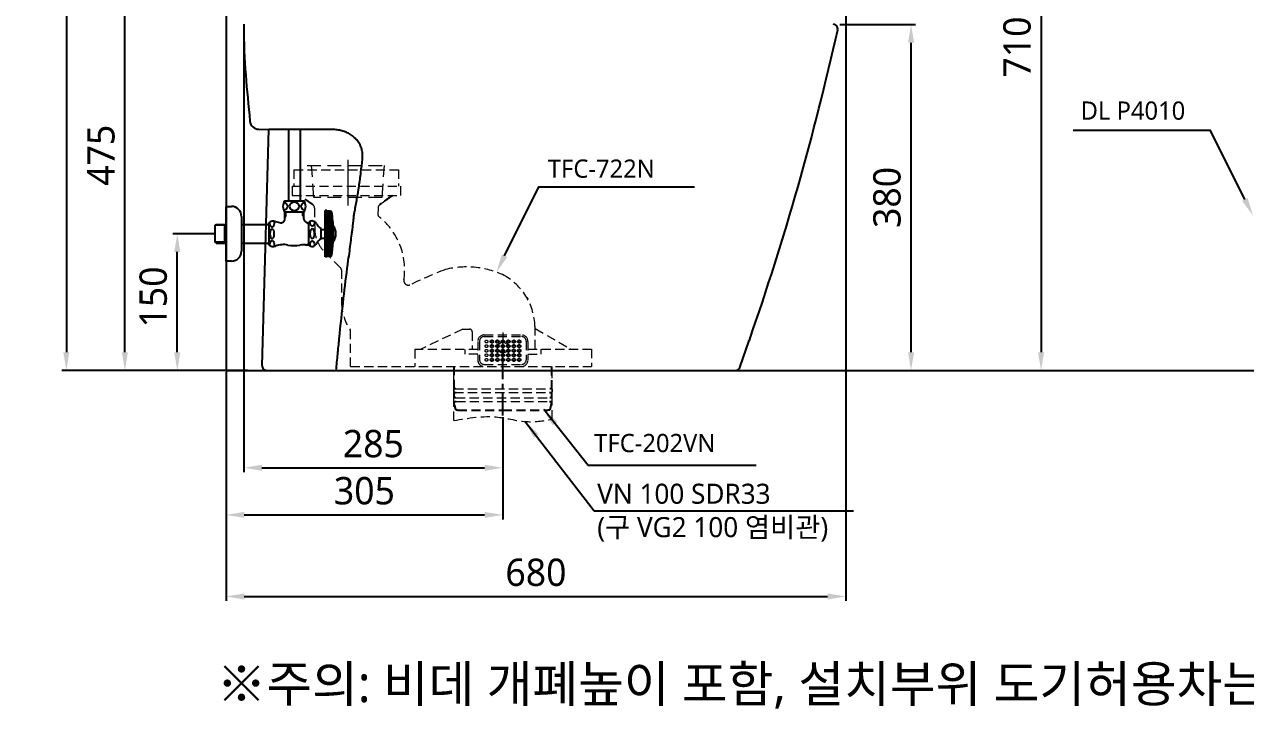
# Model space of a CAD drawing. Extents: x 3571 to 9666, y -561 to 1991.
# Drawn here: x 6809 to 8150, y -561 to 190 of the extents above; entities that cross this region are included whole.
import ezdxf

# ---------------------------------------------------------------- set-up
doc = ezdxf.new("R2010")
doc.units = 0
doc.header["$LTSCALE"] = 20
doc.header["$MEASUREMENT"] = 0
doc.linetypes.add('CENTER', pattern=[2, 1.25, -0.25, 0.25, -0.25])
doc.linetypes.add('HIDDEN', pattern=[0.375, 0.25, -0.125])
doc.layers.get('0').update_dxf_attribs({"linetype": 'CONTINUOUS'})
doc.layers.get('DEFPOINTS').update_dxf_attribs({"linetype": 'CONTINUOUS'})
for name, color, linetype in [('00_COMPONENTS', 7, 'CONTINUOUS'), ('1', 7, 'CONTINUOUS'), ('2', 2, 'CONTINUOUS'), ('3', 3, 'CONTINUOUS'), ('4', 4, 'CONTINUOUS'), ('6', 6, 'CONTINUOUS'), ('CEN', 1, 'CENTER')]:
    doc.layers.add(name, color=color, linetype=linetype)
doc.styles.add('GHS', font='romans', dxfattribs={"bigfont": 'ghs'})
doc.styles.add('ROMANS', font='NanumGothic.ttf', dxfattribs={"height": 10.144927})
doc.styles.get("Standard").update_dxf_attribs({"font": 'NanumGothic.ttf'})
doc.dimstyles.get("Standard").update_dxf_attribs({"dimtxt": 2.7, "dimasz": 2.5, "dimexe": 1.5, "dimexo": 1.5, "dimgap": 1.5, "dimtad": 1, "dimdec": 0, "dimlfac": 10, "dimzin": 0, "dimdsep": 46, "dimtxsty": 'Standard', "dimcen": 0, "dimclrt": 2, "dimadec": 0, "dimazin": 0, "dimtfac": 1, "dimtdec": 0, "dimtmove": 0, "dimatfit": 3, "dimfxl": 0, "dimtolj": 1, "dimtzin": 0, "dimarcsym": 0})

# ---------------------------------------------------------------- blocks, each defined once
blk = doc.blocks.new('*D22')
at = {"color": 3, "lineweight": -2}
for p, q in [((7861.9, 520.4), (7930.2, 520.4)), ((7925.2, 500.4), (7925.2, -169.6)), ((7904.8, -189.6), (7930.2, -189.6))]:
    blk.add_line(p, q, dxfattribs=at)
at = {"color": 3}
for points in [[(7921.9, 500.4), (7928.6, 500.4), (7925.2, 520.4)], [(7921.9, -169.6), (7928.6, -169.6), (7925.2, -189.6)]]:
    blk.add_solid(points, dxfattribs=at)
at = {"layer": 'DEFPOINTS', "color": 0}
for p in [(7860.4, 520.4), (7903.3, -189.6), (7925.2, -189.6)]:
    blk.add_point(p, dxfattribs=at)
at = {"color": 2, "insert": (7899, 165.4), "char_height": 30, "attachment_point": 5, "rotation": 90}
blk.add_mtext('\\A1;710', dxfattribs=at)
blk = doc.blocks.new('*D24')
at = {"color": 3, "lineweight": -2}
for p, q in [((7017.1, -39.6), (6972, -39.6)), ((6977, -169.6), (6977, -59.6)), ((7029, -189.6), (6972, -189.6))]:
    blk.add_line(p, q, dxfattribs=at)
at = {"color": 3}
for points in [[(6973.6, -59.6), (6980.3, -59.6), (6977, -39.6)], [(6973.6, -169.6), (6980.3, -169.6), (6977, -189.6)]]:
    blk.add_solid(points, dxfattribs=at)
at = {"layer": 'DEFPOINTS', "color": 0}
for p in [(6977, -39.6), (7018.6, -39.6), (7030.5, -189.6)]:
    blk.add_point(p, dxfattribs=at)
at = {"color": 2, "insert": (6950.7, -109), "char_height": 30, "attachment_point": 5, "rotation": 90}
blk.add_mtext('\\A1;150', dxfattribs=at)
blk = doc.blocks.new('*D16')
at = {"color": 3, "lineweight": -2}
for p, q in [((7704.3, 190.1), (7787.5, 190.1)), ((7782.5, -169.6), (7782.5, 170.1)), ((7648, -189.6), (7787.5, -189.6))]:
    blk.add_line(p, q, dxfattribs=at)
at = {"color": 3}
for points in [[(7779.2, 170.1), (7785.9, 170.1), (7782.5, 190.1)], [(7779.2, -169.6), (7785.9, -169.6), (7782.5, -189.6)]]:
    blk.add_solid(points, dxfattribs=at)
at = {"layer": 'DEFPOINTS', "color": 0}
for p in [(7702.8, 190.1), (7782.5, 190.1), (7646.5, -189.6)]:
    blk.add_point(p, dxfattribs=at)
at = {"color": 2, "insert": (7756.2, 0.3), "char_height": 30, "attachment_point": 5, "rotation": 90}
blk.add_mtext('\\A1;380', dxfattribs=at)
blk = doc.blocks.new('*D17')
at = {"color": 3, "lineweight": -2}
for p, q in [((7049.9, 188.9), (7049.9, -301.5)), ((7334.4, -240.8), (7334.4, -301.5)), ((7069.9, -296.5), (7314.4, -296.5))]:
    blk.add_line(p, q, dxfattribs=at)
at = {"color": 3}
for points in [[(7069.9, -293.2), (7069.9, -299.8), (7049.9, -296.5)], [(7314.4, -293.2), (7314.4, -299.8), (7334.4, -296.5)]]:
    blk.add_solid(points, dxfattribs=at)
at = {"layer": 'DEFPOINTS', "color": 0}
for p in [(7049.9, 190.4), (7334.4, -239.3, 0), (7334.4, -296.5)]:
    blk.add_point(p, dxfattribs=at)
at = {"color": 2, "insert": (7192.2, -270.2), "char_height": 30, "attachment_point": 5}
blk.add_mtext('\\A1;285', dxfattribs=at)
blk = doc.blocks.new('*D18')
at = {"color": 3, "lineweight": -2}
for p, q in [((7211.5, 282.8), (6914.5, 282.8)), ((6919.5, -169.6), (6919.5, 262.8)), ((7054, -189.6), (6914.5, -189.6))]:
    blk.add_line(p, q, dxfattribs=at)
at = {"color": 3}
for points in [[(6916.1, 262.8), (6922.8, 262.8), (6919.5, 282.8)], [(6916.1, -169.6), (6922.8, -169.6), (6919.5, -189.6)]]:
    blk.add_solid(points, dxfattribs=at)
at = {"layer": 'DEFPOINTS', "color": 0}
for p in [(6919.5, 282.8), (7213, 282.8), (7055.5, -189.6)]:
    blk.add_point(p, dxfattribs=at)
at = {"color": 2, "insert": (6893.3, 46.6), "char_height": 30, "attachment_point": 5, "rotation": 90}
blk.add_mtext('\\A1;475', dxfattribs=at)
blk = doc.blocks.new('*D19')
at = {"color": 3, "lineweight": -2}
for p, q in [((7030.5, -191.1), (7030.5, -353.3)), ((7334.4, -240.8), (7334.4, -353.3)), ((7050.5, -348.3), (7314.4, -348.3))]:
    blk.add_line(p, q, dxfattribs=at)
at = {"color": 3}
for points in [[(7050.5, -345), (7050.5, -351.6), (7030.5, -348.3)], [(7314.4, -345), (7314.4, -351.6), (7334.4, -348.3)]]:
    blk.add_solid(points, dxfattribs=at)
at = {"layer": 'DEFPOINTS', "color": 0}
for p in [(7030.5, -189.6), (7334.4, -239.3, 0), (7334.4, -348.3)]:
    blk.add_point(p, dxfattribs=at)
at = {"color": 2, "insert": (7182.4, -321.9), "char_height": 30, "attachment_point": 5}
blk.add_mtext('\\A1;305', dxfattribs=at)
blk = doc.blocks.new('*D20')
at = {"color": 3, "lineweight": -2}
for p, q in [((7710.9, 227.6), (7710.9, -442.8)), ((7030.5, -191.1), (7030.5, -442.8)), ((7050.5, -437.8), (7690.9, -437.8))]:
    blk.add_line(p, q, dxfattribs=at)
at = {"color": 3}
for points in [[(7050.5, -434.5), (7050.5, -441.2), (7030.5, -437.8)], [(7690.9, -434.5), (7690.9, -441.2), (7710.9, -437.8)]]:
    blk.add_solid(points, dxfattribs=at)
at = {"layer": 'DEFPOINTS', "color": 0}
for p in [(7710.9, 229.1), (7030.5, -189.6), (7710.9, -437.8)]:
    blk.add_point(p, dxfattribs=at)
at = {"color": 2, "insert": (7370.7, -411.5), "char_height": 30, "attachment_point": 5}
blk.add_mtext('\\A1;680', dxfattribs=at)
blk = doc.blocks.new('*D25')
at = {"color": 3, "lineweight": -2}
for p, q in [((7095.4, 758.8), (6850.2, 758.8)), ((6855.2, 738.8), (6855.2, -169.6)), ((7029, -189.6), (6850.2, -189.6))]:
    blk.add_line(p, q, dxfattribs=at)
at = {"color": 3}
for points in [[(6851.8, 738.8), (6858.5, 738.8), (6855.2, 758.8)], [(6851.8, -169.6), (6858.5, -169.6), (6855.2, -189.6)]]:
    blk.add_solid(points, dxfattribs=at)
at = {"layer": 'DEFPOINTS', "color": 0}
for p in [(7096.9, 758.8), (6855.2, -189.6), (7030.5, -189.6)]:
    blk.add_point(p, dxfattribs=at)
at = {"color": 2, "insert": (6828.8, 284.6), "char_height": 30, "attachment_point": 5, "rotation": 90}
blk.add_mtext('\\A1;950', dxfattribs=at)

msp = doc.modelspace()

# ---------------------------------------------------------------- linework, layer by layer
for p, q in [((7066.6, 75.1), (7077.6, 75)), ((7070.1, -184.4), (7077.6, 75)), ((7594.4, -186.3), (7604.9, -156.7)), ((7069.7, -189.6), (7069.9, -189.6)), ((7075.1, -189.6), (7589.7, -189.6))]:
    msp.add_line(p, q)
at = {"color": 2, "linetype": 'HIDDEN', "lineweight": 0, "ltscale": 2}
for p, q in [((7105, 30.6, 0), (7220, 30.6, 0)), ((7105, 30.6, 0), (7105, 12.6, 0)), ((7220, 30.6, 0), (7220, 12.6, 0)), ((7103, 12.6, 0), (7222, 12.6, 0)), ((7103, 12.6, 0), (7103, 2.6, 0)), ((7103, 2.6, 0), (7222, 2.6, 0)), ((7125.6, -7.4, 0), (7111.8, 2.6, 0)), ((7199.4, -7.5, 0), (7213.3, 2.6, 0)), ((7222, 12.6, 0), (7222, 2.6, 0)), ((7127.7, -11.5, 0), (7127.8, -34.7, 0)), ((7197.4, -11.5, 0), (7197.3, -18.5, 0)), ((7138.4, -59.3, 0), (7156.3, -77.1, 0)), ((7157.2, -79.2, 0), (7157.3, -115.7, 0)), ((7167.3, -185.3, 0), (7167.3, -146.8, 0)), ((7290.4, -144.3, 0), (7243.7, -166.7, 0)), ((7290.4, -144.3, 0), (7297.8, -144.3, 0)), ((7300.8, -147.3, 0), (7300.8, -166.7, 0)), ((7369.7, -166.2, 0), (7369.7, -141, 0)), ((7369.9, -143.6, 0), (7408.2, -165.8, 0)), ((7306.9, -157.7, 0), (7306.9, -178.3, 0)), ((7308.9, -157.5, 0), (7308.9, -178, 0)), ((7313.9, -150.7, 0), (7354.9, -150.7, 0)), ((7313.9, -152.5, 0), (7354.9, -152.5, 0)), ((7359.9, -157.5, 0), (7359.9, -178, 0)), ((7361.9, -157.7, 0), (7361.9, -178.3, 0)), ((7306.9, -166.7, 0), (7237.6, -166.7, 0)), ((7237.6, -166.7, 0), (7237.6, -185.3, 0)), ((7292.7, -166.7, 0), (7292.7, -171.8, 0)), ((7306.9, -171.8, 0), (7292.7, -171.8, 0)), ((7361.9, -166.2, 0), (7431.8, -166.2, 0)), ((7361.9, -171.8, 0), (7376.3, -171.8, 0)), ((7376.3, -171.8, 0), (7376.3, -166.2, 0)), ((7431.8, -166.2, 0), (7431.8, -185.3, 0)), ((7167.3, -185.3, 0), (7431.8, -185.3, 0)), ((7313.9, -183, 0), (7354.9, -183, 0)), ((7280.4, -210.3, 0), (7280.4, -213.3, 0)), ((7281.1, -209.8, 0), (7280.9, -209.8, 0)), ((7281.1, -213.8, 0), (7280.9, -213.8, 0)), ((7281.1, -209.8, 0), (7387.9, -209.8, 0)), ((7281.1, -213.8, 0), (7387.9, -213.8, 0)), ((7388.4, -210.3, 0), (7388.4, -213.3, 0)), ((7282.9, -219.8, 0), (7385.9, -219.8, 0)), ((7283.2, -223.8, 0), (7385.6, -223.8, 0))]:
    msp.add_line(p, q, dxfattribs=at)
at = {"color": 3, "linetype": 'HIDDEN', "lineweight": 0, "ltscale": 2}
for p, q in [((7280.4, -244.7, 0), (7280.4, -185.3, 0)), ((7388.4, -243.2, 0), (7388.4, -185.3, 0))]:
    msp.add_line(p, q, dxfattribs=at)
at = {"color": 2, "linetype": 'HIDDEN', "ltscale": 2}
for p, q in [((7281.1, -209.8, 0), (7281, -185.3, 0)), ((7387.8, -185.3, 0), (7387.7, -209.8, 0)), ((7281.1, -213.8, 0), (7283.2, -213.8, 0)), ((7281.1, -219.8, 0), (7281.1, -213.8, 0)), ((7385.6, -213.8, 0), (7387.7, -213.8, 0)), ((7387.7, -209.8, 0), (7385.9, -209.8, 0)), ((7387.7, -213.8, 0), (7387.7, -219.8, 0)), ((7282.9, -219.8, 0), (7280.9, -219.8, 0)), ((7280.9, -223.8, 0), (7283.2, -223.8, 0)), ((7281.1, -226.3, 0), (7281.1, -223.8, 0)), ((7283, -233.3, 0), (7281.1, -226.3, 0)), ((7385.6, -223.8, 0), (7387.9, -223.8, 0)), ((7387.6, -226.3, 0), (7385.8, -233.3, 0)), ((7387.9, -219.8, 0), (7385.9, -219.8, 0)), ((7387.7, -223.8, 0), (7387.6, -226.3, 0)), ((7285, -233.3, 0), (7283, -233.3, 0)), ((7285, -233.3, 0), (7334.4, -233.3, 0)), ((7334.4, -233.3, 0), (7383.8, -233.3, 0)), ((7385.8, -233.3, 0), (7383.8, -233.3, 0))]:
    msp.add_line(p, q, dxfattribs=at)
at = {"linetype": 'HIDDEN', "ltscale": 2}
msp.add_line((7282.9, -209.8, 0), (7281.1, -209.8, 0), dxfattribs=at)
at = {"color": 2, "linetype": 'HIDDEN', "lineweight": 0, "ltscale": 2}
for centre in [(7316.4, -158, 0), (7316.4, -163, 0), (7316.4, -168, 0), (7316.4, -173, 0), (7316.4, -178, 0)]:
    msp.add_circle(centre, 1.5, dxfattribs=at)
for centre, radius, start, end in [((7697, 185.4), 5, 347.4553, 90), ((4723.4, 847.1), 3051.4, 340.7949, 347.4553), ((7066.7, 85.1), 9.99, 186.5384, 269.3634), ((7075.1, -184.6), 5, 178.3314, 270), ((7589.7, -184.6), 5, 270, 340.4669)]:
    msp.add_arc(centre, radius, start, end)
for centre, radius, start, end in [((7122.7, -11.5, 0), 5, 0.0447, 54.1067), ((7202.4, -11.5, 0), 5, 125.8861, 179.7556), ((7200.3, -18.5, 0), 3, 179.7556, 231.4151), ((7151.8, -79.3, 0), 74.8, 351.5468, 51.4151), ((7164.2, -33.5, 0), 36.4, 181.8849, 225.0733), ((7154.2, -79.2, 0), 3, 0.0895, 45.2408), ((7402.3, -434.4, 0), 378.8, 110.2437, 116.5549), ((7294.5, -172.3, 0), 96.3, 63.2809, 103.9725), ((7230.7, -91, 0), 5, 171.5468, 296.5549), ((7302.7, -143.5, 0), 67, 2.0828, 58.4605), ((7215.3, -113.2, 0), 58.1, 182.4762, 213.3534), ((7164.3, -146.8, 0), 3, 0, 33.3534), ((7297.8, -147.3, 0), 3, 0, 90), ((7313.9, -157.7, 0), 7, 90, 180), ((7313.9, -157.5, 0), 5, 90, 180), ((7354.9, -157.7, 0), 7, 360, 90), ((7354.9, -157.5, 0), 5, 0, 90), ((7409.7, -163.2, 0), 3, 239.7939, 270), ((7313.9, -178.3, 0), 7, 179.7381, 270), ((7313.9, -178, 0), 5, 180, 270), ((7354.9, -178, 0), 5, 270, 0), ((7354.9, -178.3, 0), 7, 270, 0), ((7280.9, -210.3, 0), 0.5, 90, 180), ((7280.9, -213.3, 0), 0.5, 180, 270), ((7387.9, -210.3, 0), 0.5, 0, 90), ((7387.9, -213.3, 0), 0.5, 270, 360), ((7280.9, -220.3, 0), 0.5, 90, 180), ((7280.9, -223.3, 0), 0.5, 180, 270), ((7387.9, -220.3, 0), 0.5, 0, 90), ((7387.9, -223.3, 0), 0.5, 270, 0)]:
    msp.add_arc(centre, radius, start, end, dxfattribs=at)
at = {"color": 3, "linetype": 'HIDDEN', "lineweight": 0, "ltscale": 2}
msp.add_spline([(7280.4, -244.7, 0), (7328.7, -240.9, 0), (7362, -245.9, 0), (7388.4, -243.2, 0)], degree=3, dxfattribs=at)
at = {"layer": '00_COMPONENTS', "color": 7, "linetype": 'HIDDEN', "lineweight": 0, "ltscale": 3}
for p, q in [((7126.9, 0.4), (7124.4, 35.4, 0)), ((7201.9, 0.4), (7204.4, 35.4, 0))]:
    msp.add_line(p, q, dxfattribs=at)
at = {"layer": '00_COMPONENTS', "color": 1, "linetype": 'CENTER', "lineweight": 0, "ltscale": 2}
msp.add_line((7334.4, -148.1), (7334.4, -181.1), dxfattribs=at)
at = {"layer": '1', "color": 252, "linetype": 'HIDDEN', "ltscale": 2}
for q in [(7111.7, 2.6, 0), (7112.4, 2.1, 0), (7112.4, 2.1, 0), (7112.4, 2.1, 0)]:
    msp.add_line((7125.6, -7.4, 0), q, dxfattribs=at)
at = {"layer": '1', "color": 2, "linetype": 'HIDDEN', "ltscale": 2}
for centre in [(7322.4, -158, 0), (7322.4, -158, 0), (7328.4, -158, 0), (7328.4, -158, 0), (7334.4, -158, 0), (7340.4, -158, 0), (7340.4, -158, 0), (7346.4, -158, 0), (7346.4, -158, 0), (7352.4, -158, 0), (7352.4, -158, 0), (7322.4, -163, 0), (7322.4, -163, 0), (7322.4, -168, 0), (7322.4, -168, 0), (7322.4, -173, 0), (7322.4, -173, 0), (7328.4, -163, 0), (7328.4, -163, 0), (7328.4, -168, 0), (7328.4, -168, 0), (7328.4, -173, 0), (7328.4, -173, 0), (7334.4, -163, 0), (7334.4, -168, 0), (7334.4, -173, 0), (7340.4, -163, 0), (7340.4, -163, 0), (7340.4, -168, 0), (7340.4, -168, 0), (7340.4, -173, 0), (7340.4, -173, 0), (7346.4, -163, 0), (7346.4, -163, 0), (7346.4, -168, 0), (7346.4, -168, 0), (7346.4, -173, 0), (7346.4, -173, 0), (7352.4, -163, 0), (7352.4, -163, 0), (7352.4, -168, 0), (7352.4, -168, 0), (7352.4, -173, 0), (7352.4, -173, 0), (7322.4, -178, 0), (7322.4, -178, 0), (7328.4, -178, 0), (7328.4, -178, 0), (7334.4, -178, 0), (7334.4, -178, 0), (7340.4, -178, 0), (7340.4, -178, 0), (7346.4, -178, 0), (7346.4, -178, 0), (7352.4, -178, 0), (7352.4, -178, 0)]:
    msp.add_circle(centre, 1.5, dxfattribs=at)
at = {"layer": '1', "color": 252, "linetype": 'HIDDEN', "ltscale": 2}
for centre in [(7334.4, -158, 0), (7334.4, -163, 0), (7334.4, -168, 0), (7334.4, -173, 0)]:
    msp.add_circle(centre, 1.5, dxfattribs=at)
at = {"layer": '1', "color": 7, "linetype": 'Continuous'}
msp.add_open_spline([(7049.9, 190.4), (7050.1, 148.7), (7053.3, 119.3), (7056.8, 84)], degree=3, dxfattribs=at)
for points, knots in [([(7146.3, 74.9), (7144.3, 74.9), (7140.3, 74.9), (7134.4, 74.9), (7128.7, 74.9), (7123.2, 74.9), (7117.8, 74.9), (7112.7, 74.9), (7107.7, 74.9), (7102.9, 74.9), (7098.4, 74.9), (7094.1, 74.9), (7090.1, 74.9), (7086.4, 74.9), (7082.9, 75), (7080, 75), (7078.3, 75), (7077.6, 75)], [0, 0, 0, 0, 0.0629533, 0.1253625, 0.1872256, 0.2485506, 0.3093512, 0.3696294, 0.4294112, 0.488686, 0.5473821, 0.6055918, 0.6633288, 0.7205901, 0.7773742, 0.8336937, 0.8721122, 0.8721122, 0.8721122, 0.8721122]), ([(7179.1, 54.4), (7178.8, 55.2), (7178.2, 56.9), (7177, 59.2), (7175.6, 61.4), (7173.4, 64.2), (7170.3, 67.2), (7166, 70.2), (7161.3, 72.4), (7156.4, 73.9), (7151.3, 74.8), (7148, 74.9), (7146.3, 74.9)], [0, 0, 0, 0, 0.062411, 0.125525, 0.18848, 0.251028, 0.375922, 0.500798, 0.623376, 0.750231, 0.873068, 1, 1, 1, 1]), ([(7180.2, 42.4), (7180.3, 43.3), (7180.4, 44.9), (7180.4, 47.3), (7180.2, 49.7), (7179.8, 52.1), (7179.3, 53.6), (7179.1, 54.4)], [0, 0, 0, 0, 0.200815, 0.399483, 0.597741, 0.797342, 1, 1, 1, 1]), ([(7151.4, -189.6), (7152, -183.7), (7153.1, -172.1), (7155.7, -145.7), (7159.2, -112.7), (7162.6, -85.3), (7164.1, -72.3), (7164.3, -71), (7165.1, -66.3), (7166.3, -58.8), (7167.4, -49.2), (7168.4, -41.5), (7169.3, -35.3), (7169.9, -29.9), (7170.5, -24.3), (7171, -19.8), (7171.3, -17), (7171.6, -15.7), (7172.6, -10.6), (7174.3, -1.1), (7176.6, 13.1), (7178.6, 27.6), (7179.7, 37.6), (7180.2, 42.4)], [0, 0, 0, 0, 0.075788, 0.148193, 0.338779, 0.500005, 0.501641, 0.50599, 0.517492, 0.562449, 0.603915, 0.641493, 0.661715, 0.68498, 0.711099, 0.734236, 0.743579, 0.747043, 0.750821, 0.811024, 0.870741, 0.937083, 1, 1, 1, 1])]:
    msp.add_open_spline(points, degree=3, knots=knots, dxfattribs=at)
at = {"layer": '1', "color": 252, "linetype": 'HIDDEN', "ltscale": 2}
for points, degree in [([(7212.7, 2.1, 0), (7199.5, -7.4, 0)], 1), ([(7212.7, 2.1, 0), (7208.3, -1.1, 0), (7203.9, -4.3, 0), (7199.5, -7.4, 0)], 3), ([(7212.7, 2.1, 0), (7199.5, -7.4, 0)], 1), ([(7212.7, 2.1, 0), (7208.3, -1.1, 0), (7203.9, -4.3, 0), (7199.5, -7.4, 0)], 3), ([(7360.4, -109.3, 0), (7360.7, -109.9, 0), (7361.1, -110.4, 0), (7361.4, -111, 0)], 3), ([(7360.4, -109.3, 0), (7360.7, -109.9, 0), (7361.1, -110.4, 0), (7361.4, -111, 0)], 3)]:
    msp.add_open_spline(points, degree=degree, dxfattribs=at)
at = {"layer": '3', "color": 1, "linetype": 'CENTER', "lineweight": 0, "ltscale": 2}
msp.add_line((7164.4, -8.6, 0), (7164.4, 42.5, 0), dxfattribs=at)
at = {"layer": '3', "color": 7, "linetype": 'HIDDEN', "lineweight": 0, "ltscale": 3}
for p, q in [((7119.4, 35.4, 0), (7209.4, 35.4, 0)), ((7201.9, 0.4), (7126.9, 0.4))]:
    msp.add_line(p, q, dxfattribs=at)
at = {"layer": '3', "extrusion": (0, 0, -1)}
msp.add_lwpolyline([(-8149, -1.9), (-8111.3, 73.8), (-7960.3, 73.8)], dxfattribs=at)
at = {"layer": '3', "elevation": 0}
msp.add_lwpolyline([(7336.2, -63.9), (7373.9, 11.8), (7544.7, 11.8)], dxfattribs=at)
at = {"layer": '3', "color": 7, "linetype": 'Continuous', "lineweight": 0}
msp.add_circle((7334.4, -164.6), 6, dxfattribs=at)
msp.add_circle((7334.4, -164.6), 6, dxfattribs=at)
at = {"layer": '3', "extrusion": (0, 0, -1)}
msp.add_solid([(-8146, -3.4), (-8157.9, -19.8), (-8152, -0.4)], dxfattribs=at)
at = {"layer": '3'}
msp.add_solid([(7339.2, -65.4, 0), (7327.3, -81.8, 0), (7333.2, -62.4, 0)], dxfattribs=at)
at = {"layer": '4'}
for p, q in [((7099.1, 74.9), (7099.1, -3.6)), ((7111.8, 74.9), (7111.8, -3.6)), ((7030.5, -69.6), (7030.5, -9.6)), ((7030.5, -9.6), (7036.5, -9.6)), ((7095, -3.6), (7099.1, -3.6)), ((7099.1, -3.6), (7116, -3.6)), ((7047.5, -20.6), (7047.5, -58.6)), ((7095, -15.6), (7116, -15.6)), ((7095, -23.5), (7095, -15.6)), ((7095, -19.6), (7096.2, -19.6)), ((7096.2, -19.6), (7095, -21.8)), ((7096.2, -19.6), (7096.2, -15.6)), ((7114.7, -19.6), (7114.7, -15.6)), ((7114.7, -19.6), (7116, -19.6)), ((7114.7, -19.6), (7116, -21.8)), ((7116, -23.1), (7116, -15.6)), ((7141, -14.1), (7139.5, -14.1)), ((7139.5, -15.1), (7139.5, -14.1)), ((7139.5, -39.6), (7139.5, -15.1)), ((7141, -14.3), (7141, -14.1)), ((7141, -14.3), (7141, -39.6)), ((7144.5, -15), (7141, -15)), ((7144.5, -16), (7141, -16)), ((7144.5, -17), (7141, -17)), ((7144.5, -18), (7141, -18)), ((7144.5, -19), (7141, -19)), ((7144.5, -20), (7141, -20)), ((7144.5, -21), (7141, -21)), ((7144.5, -22), (7141, -22)), ((7144.5, -23), (7141, -23)), ((7144.5, -24), (7141, -24)), ((7144.5, -25), (7141, -25)), ((7144.5, -26), (7141, -26)), ((7144.5, -14.6), (7141.3, -14.6)), ((7145, -15.1), (7144.5, -14.6)), ((7144.5, -14.6), (7144.5, -39.6)), ((7145.8, -15.1), (7145, -15.1)), ((7145, -15.1), (7145, -39.6)), ((7146.4, -15.6), (7146.4, -39.6)), ((7018.5, -30.3), (7019.5, -29.3)), ((7029, -30.3), (7018.5, -30.3)), ((7018.6, -48.8), (7018.6, -30.3)), ((7019.5, -29.3), (7030.5, -29.3)), ((7029, -49.8), (7029, -29.3)), ((7029, -30.3), (7030, -29.3)), ((7030.5, -30), (7030.5, -49.2)), ((7047.5, -29.3), (7077.5, -29.3)), ((7077.5, -30.3), (7077.5, -27.6)), ((7077.5, -30.3), (7077.5, -48.8)), ((7120.5, -28.3), (7119.2, -27.4)), ((7120.5, -27.6), (7121.4, -27.6)), ((7120.5, -28.3), (7120.5, -27.6)), ((7120.5, -28.3), (7121.4, -28.3)), ((7121.4, -27.6), (7121.4, -26.9)), ((7121.4, -51.6), (7121.4, -27.6)), ((7129.5, -28.3), (7130.1, -29.2)), ((7134.4, -33.9), (7134.4, -34.8)), ((7134.4, -34.8), (7134.4, -44.3)), ((7134.4, -34.8), (7139.5, -34.8)), ((7139.5, -65.1), (7139.5, -39.6)), ((7144.5, -27), (7141, -27)), ((7144.5, -28), (7141, -28)), ((7144.5, -29), (7141, -29)), ((7144.5, -30), (7141, -30)), ((7144.5, -31), (7141, -31)), ((7144.5, -32), (7141, -32)), ((7144.5, -33), (7141, -33)), ((7144.5, -34), (7141, -34)), ((7144.5, -35), (7141, -35)), ((7144.5, -36), (7141, -36)), ((7144.5, -37), (7141, -37)), ((7144.5, -38), (7141, -38)), ((7144.5, -39), (7141, -39)), ((7141, -64.9), (7141, -39.6)), ((7144.5, -40.2), (7141, -40.2)), ((7144.5, -64.6), (7144.5, -39.6)), ((7145, -64.1), (7145, -39.6)), ((7146.4, -63.6), (7146.4, -39.6)), ((7029, -48.8), (7018.5, -48.8)), ((7019.5, -49.8), (7018.5, -48.8)), ((7019.5, -49.8), (7030.5, -49.8)), ((7030, -49.8), (7029, -48.8)), ((7047.5, -49.8), (7077.5, -49.8)), ((7077.5, -51.6), (7077.5, -48.8)), ((7077.5, -49.8), (7077.5, -50)), ((7077.5, -51.6), (7077.5, -50)), ((7117.8, -51.6), (7121.4, -51.6)), ((7120.5, -50.8), (7119.2, -51.6)), ((7120.5, -50.8), (7121.4, -50.8)), ((7120.5, -51.6), (7120.5, -50.8)), ((7121.4, -52.3), (7121.4, -51.6)), ((7129.5, -50.9), (7130.1, -50)), ((7134.4, -44.3), (7139.5, -44.3)), ((7134.4, -45.3), (7134.4, -44.3)), ((7144.5, -41.2), (7141, -41.2)), ((7144.5, -42.2), (7141, -42.2)), ((7144.5, -43.2), (7141, -43.2)), ((7144.5, -44.2), (7141, -44.2)), ((7144.5, -45.2), (7141, -45.2)), ((7144.5, -46.2), (7141, -46.2)), ((7144.5, -47.2), (7141, -47.2)), ((7144.5, -48.2), (7141, -48.2)), ((7144.5, -49.2), (7141, -49.2)), ((7144.5, -50.2), (7141, -50.2)), ((7144.5, -51.2), (7141, -51.2)), ((7144.5, -52.2), (7141, -52.2)), ((7144.5, -53.2), (7141, -53.2)), ((7141, -65.1), (7139.5, -65.1)), ((7144.5, -54.2), (7141, -54.2)), ((7144.5, -55.1), (7141, -55.1)), ((7144.5, -55.2), (7141, -55.2)), ((7144.5, -56.1), (7141, -56.1)), ((7144.5, -57.1), (7141, -57.1)), ((7144.5, -58.1), (7141, -58.1)), ((7144.5, -59.1), (7141, -59.1)), ((7144.5, -60.1), (7141, -60.1)), ((7144.5, -61.1), (7141, -61.1)), ((7144.5, -62.1), (7141, -62.1)), ((7144.5, -63.1), (7141, -63.1)), ((7144.5, -64.1), (7141, -64.1)), ((7141, -64.9), (7141, -65.1)), ((7144.5, -64.6), (7141.3, -64.6)), ((7145, -64.1), (7144.5, -64.6)), ((7145.8, -64.1), (7145, -64.1)), ((7036.5, -69.6), (7030.5, -69.6))]:
    msp.add_line(p, q, dxfattribs=at)
for centre, radius, start, end in [((7036.5, -20.6), 11, 0, 90), ((7103, -9.6), 10, 143.1301, 216.8699), ((7108, -9.6), 10, 323.1301, 36.8699), ((7082.4, -32.6), 7, 69.0339, 134.5129), ((7093.8, -2.9), 24.8, 249.0339, 262.2883), ((7091, -23.5), 4, 262.2883, 0), ((7120.5, -23.1), 4.5, 180, 270), ((7124.9, -30.9), 5.36, 30, 130.4306), ((7141.3, -14.3), 0.3, 180, 270), ((7145.8, -15.8), 0.7, 9.4934, 90), ((7003.5, -39.6), 145, 1.9431, 9.4934), ((7142.2, -22.2), 14, 210, 236.1902), ((7003.5, -39.6), 145, 350.5066, 1.9431), ((7137.2, -39.6), 14, 0.2473, 38.2141), ((7137.2, -39.5), 14, 321.7859, 359.7527), ((7082.4, -46.6), 7, 225.5, 290.9661), ((7093.8, -76.3), 24.8, 79.2627, 110.9661), ((7105.5, -14.6), 38, 259.2627, 279.3048), ((7117.8, -89.6), 38, 90, 99.3048), ((7124.9, -48.2), 5.36, 229.5694, 330), ((7142.2, -57), 14, 123.8098, 150), ((7036.5, -58.6), 11, 270, 0), ((7141.3, -64.9), 0.3, 90, 180), ((7145.8, -63.4), 0.7, 270, 350.5066)]:
    msp.add_arc(centre, radius, start, end, dxfattribs=at)
at = {"layer": '4', "extrusion": (0, 0, -1)}
for centre, major_axis, ratio, start_param, end_param in [((7092.8, -9.4), (-5.23, 0), 0.866391, 1.824119, 4.49897), ((7118.3, -9.4), (-5.23, 0), 0.866391, 4.942097, 7.58465), ((7081.1, -27.1), (0, -5.22), 0.46009, 4.433611, 7.934688), ((7125.2, -26), (0, -5.4), 0.478204, 4.79078, 7.834251), ((7081.1, -52), (0, -5.22), 0.46009, 1.472186, 5.009627), ((7125.2, -52.9), (0, -5.4), 0.478204, 1.540108, 4.68362)]:
    msp.add_ellipse(centre, major_axis=major_axis, ratio=ratio, start_param=start_param, end_param=end_param, dxfattribs=at)
for centre, major_axis, ratio in [((7105.5, -9.4), (-5.23, 0), 0.866391), ((7081.1, -39.6), (0, -5.22), 0.46009), ((7125.2, -39.6), (0, -5.4), 0.478204)]:
    msp.add_ellipse(centre, major_axis=major_axis, ratio=ratio, dxfattribs=at)
at = {"layer": '6'}
for points in [[(8320.5, 1735.4), (7030.5, 1735.4), (7030.5, -189.6)], [(7030.5, -189.6), (8430.4, -189.6)]]:
    msp.add_lwpolyline(points, dxfattribs=at)
at = {"layer": 'CEN'}
msp.add_line((7334.4, -239.3, 0), (7334.4, -166.3, 0), dxfattribs=at)

# ---------------------------------------------------------------- texts
at = {"layer": '2', "attachment_point": 4, "style": 'ROMANS'}
for s, insert, char_height in [('DL P4010', (7968.7, 95.5), 20), ('TFC-722N', (7383.8, 31.8, 0), 20), ('TFC-202VN', (7434.7, -269.5, 0), 20), ('VN 100 SDR33\\P(구 VG2 100 염비관)', (7438, -345.8), 22)]:
    msp.add_mtext(s, dxfattribs=dict(at, insert=insert, char_height=char_height))
at = {"layer": '3', "color": 1, "insert": (7020.2, -513.7), "char_height": 40, "attachment_point": 1, "style": 'GHS'}
msp.add_mtext_dynamic_manual_height_columns('{\\fNanumGothic|b0|i0|c129|p50;※주의: 비데 개폐높이 포함, 설치부위 도기허용차는 ±5%이므로 반드시 실측 확인 후 시공하십시오.}', width=2648.262, gutter_width=13.5, heights=[0], dxfattribs=at)

# ---------------------------------------------------------------- dimensions: what is measured, and where the dimension line sits
dim = msp.add_linear_dim(base=(6855.2, -189.6), p1=(7096.9, 758.8), p2=(7030.5, -189.6), angle=90, text='950', dimstyle='Standard', override={"dimtxt": 30, "dimasz": 20, "dimexe": 5, "dimgap": 10, "dimlfac": 1, "dimzin": 12, "dimclrd": 3, "dimclre": 3, "dimazin": 2, "dimarcsym": 1})
dim.commit()
dim.dimension.update_dxf_attribs({"geometry": '*D25', "text_midpoint": (6828.8, 284.6)})
for base, p1, p2, picture, middle in [((7925.2, -189.6), (7860.4, 520.4), (7903.3, -189.6), '*D22', (7925.2, 165.4)), ((6977, -39.6), (7030.5, -189.6), (7018.6, -39.6), '*D24', (6977, -109))]:
    dim = msp.add_linear_dim(base=base, p1=p1, p2=p2, angle=90, dimstyle='Standard', override={"dimtxt": 30, "dimasz": 20, "dimexe": 5, "dimgap": 10, "dimlfac": 1, "dimzin": 12, "dimclrd": 3, "dimclre": 3, "dimazin": 2, "dimarcsym": 1})
    dim.commit()
    dim.dimension.update_dxf_attribs({"geometry": picture, "text_midpoint": middle, "dimtype": 160})
dim = msp.add_linear_dim(base=(6919.5, 282.8), p1=(7055.5, -189.6), p2=(7213, 282.8), angle=90, text='475', dimstyle='Standard', override={"dimtxt": 30, "dimasz": 20, "dimexe": 5, "dimgap": 10, "dimlfac": 1, "dimzin": 12, "dimclrd": 3, "dimclre": 3, "dimazin": 2, "dimarcsym": 1})
dim.commit()
dim.dimension.update_dxf_attribs({"geometry": '*D18', "text_midpoint": (6919.5, 46.6), "dimtype": 160})
dim = msp.add_linear_dim(base=(7710.9, -437.8), p1=(7030.5, -189.6), p2=(7710.9, 229.1), dimstyle='Standard', override={"dimtxt": 30, "dimasz": 20, "dimexe": 5, "dimgap": 10, "dimlfac": 1, "dimzin": 12, "dimclrd": 3, "dimclre": 3, "dimazin": 2, "dimarcsym": 1})
dim.commit()
dim.dimension.update_dxf_attribs({"geometry": '*D20', "text_midpoint": (7370.7, -411.5)})
for base, p1, text, picture, middle in [((7334.4, -296.5), (7049.9, 190.4), '285', '*D17', (7192.2, -270.2)), ((7334.4, -348.3), (7030.5, -189.6), '305', '*D19', (7182.4, -321.9))]:
    dim = msp.add_linear_dim(base=base, p1=p1, p2=(7334.4, -239.3, 0), text=text, dimstyle='Standard', override={"dimtxt": 30, "dimasz": 20, "dimexe": 5, "dimgap": 10, "dimlfac": 1, "dimzin": 12, "dimclrd": 3, "dimclre": 3, "dimazin": 2, "dimarcsym": 1})
    dim.commit()
    dim.dimension.update_dxf_attribs({"geometry": picture, "text_midpoint": middle})
dim = msp.add_linear_dim(base=(7782.5, 190.1), p1=(7646.5, -189.6), p2=(7702.8, 190.1), angle=90, dimstyle='Standard', override={"dimtxt": 30, "dimasz": 20, "dimexe": 5, "dimgap": 10, "dimlfac": 1, "dimzin": 12, "dimclrd": 3, "dimclre": 3, "dimazin": 2, "dimarcsym": 1})
dim.commit()
dim.dimension.update_dxf_attribs({"geometry": '*D16', "text_midpoint": (7756.2, 0.3)})

# ---------------------------------------------------------------- leaders
for points, override in [([(7379.2, -232.3, 0), (7428.2, -293.7, 0), (7612.3, -293.7, 0)], {"dimtxt": 20, "dimasz": 20, "dimexe": 5, "dimgap": 10, "dimtad": 0, "dimlfac": 1, "dimzin": 12, "dimclrd": 3, "dimclre": 3, "dimazin": 2, "dimarcsym": 1}), ([(7358.9, -245.7, 0), (7434.8, -343.9, 0), (7719.2, -343.9, 0)], {"dimtxt": 20, "dimasz": 20, "dimexe": 5, "dimgap": 10, "dimtad": 0, "dimtih": 1, "dimtoh": 1, "dimlfac": 1, "dimzin": 12, "dimclrd": 3, "dimclre": 3, "dimazin": 2, "dimarcsym": 1})]:
    msp.add_leader(points, dimstyle='Standard', override=override)

doc.saveas('drawing.dxf')
